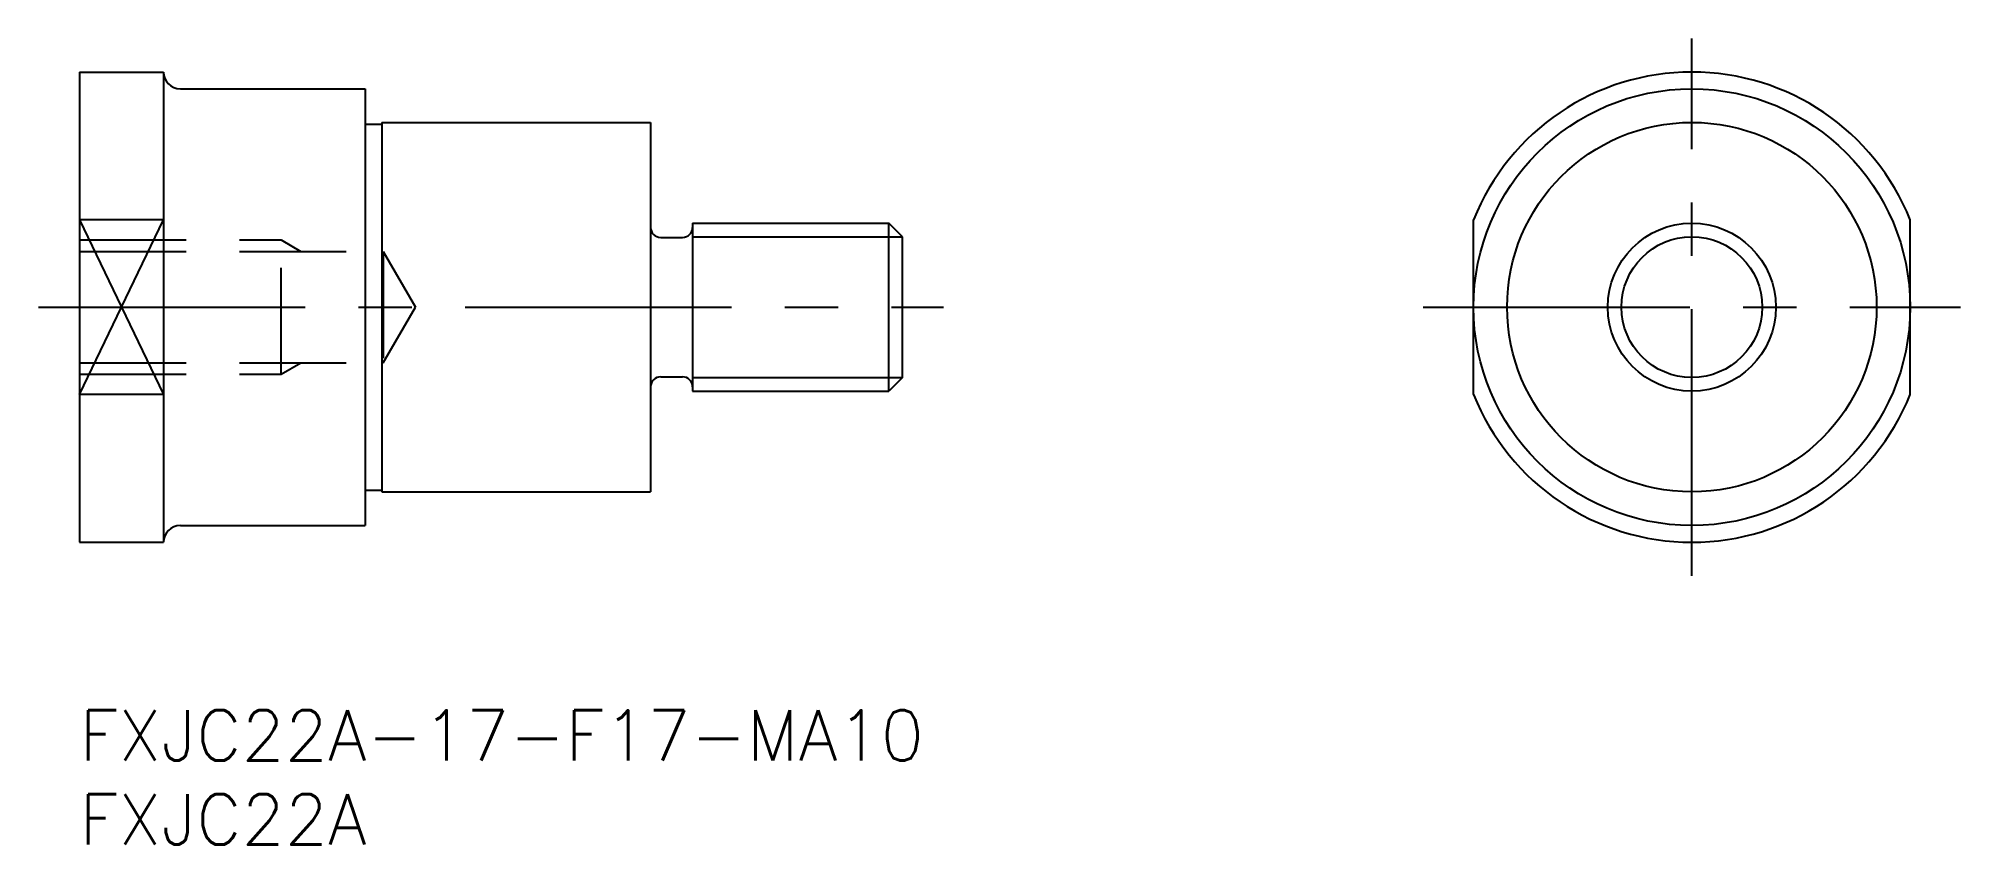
# Model space of a CAD drawing. Extents: x -2 to 112, y -8 to 40.
import ezdxf

# ---------------------------------------------------------------- set-up
doc = ezdxf.new("R2010")
doc.units = 0
doc.header["$LTSCALE"] = 0.5
doc.linetypes.add('CENTER', pattern=[50.8, 31.75, -6.35, 6.35, -6.35])
doc.linetypes.add('DASHED', pattern=[19.05, 12.7, -6.35])
for name, color, linetype in [('MSM_CENTER', 1, 'CENTER'), ('MSM_CONTINUOUS', 7, 'CONTINUOUS'), ('MSM_DASHED', 4, 'DASHED'), ('MSM_NARROW', 5, 'CONTINUOUS'), ('MSM_PART_NUMBER', 7, 'CONTINUOUS')]:
    doc.layers.add(name, color=color, linetype=linetype)
doc.styles.get("Standard").update_dxf_attribs({"font": 'txt.shx', "height": 3, "bigfont": 'bigfont.shx'})

# ---------------------------------------------------------------- blocks, each defined once
blk = doc.blocks.new('*U4')
at = {"layer": 'MSM_PART_NUMBER'}
blk.add_text('FXJC22A-17-F17-MA10', height=3, dxfattribs=at).set_placement((0, -3))
blk = doc.blocks.new('*U5')
at = {"layer": 'MSM_PART_NUMBER'}
blk.add_text('FXJC22A', height=3, dxfattribs=at).set_placement((0, -8))

msp = doc.modelspace()

# ---------------------------------------------------------------- linework, layer by layer
at = {"layer": 'MSM_CENTER'}
for p, q in [((96, 8), (96, 40)), ((-2.45, 24), (51.45, 24)), ((80, 24), (112, 24))]:
    msp.add_line(p, q, dxfattribs=at)
at = {"layer": 'MSM_CONTINUOUS'}
for p, q in [((0, 38), (0, 10)), ((0, 38), (5, 38)), ((5, 38), (5, 10)), ((6, 37), (17, 37)), ((17, 37), (17, 11)), ((17, 34.9), (18, 34.9)), ((18, 35), (34, 35)), ((18, 35), (18, 13)), ((34, 35), (34, 13)), ((5, 29.2), (0, 29.2)), ((36.5, 29), (36.5, 19)), ((36.5, 29), (48.19, 29)), ((48.19, 19), (48.19, 29)), ((49, 28.19), (48.19, 29)), ((83, 18.8), (83, 29.2)), ((109, 18.8), (109, 29.2)), ((34.6, 28.15), (35.9, 28.15)), ((49, 19.81), (49, 28.19)), ((34.6, 19.85), (35.9, 19.85)), ((49, 19.81), (48.19, 19)), ((5, 18.8), (0, 18.8)), ((36.5, 19), (48.19, 19)), ((17, 13.1), (18, 13.1)), ((18, 13), (34, 13)), ((6, 11), (17, 11)), ((0, 10), (5, 10))]:
    msp.add_line(p, q, dxfattribs=at)
for radius in [13, 11, 5]:
    msp.add_circle((96, 24), radius, dxfattribs=at)
for centre, radius, start, end in [((6, 38), 1, 180, 270), ((96, 24), 14, 21.7868, 158.2132), ((34.6, 28.75), 0.6, 180, 270), ((35.9, 28.75), 0.6, 270, 0), ((34.6, 19.25), 0.6, 90, 180), ((35.9, 19.25), 0.6, 0, 90), ((96, 24), 14, 201.7868, 338.2132), ((6, 10), 1, 90, 180)]:
    msp.add_arc(centre, radius, start, end, dxfattribs=at)
at = {"layer": 'MSM_DASHED'}
for p, q in [((0, 28), (12, 28)), ((12, 20), (12, 28)), ((12, 28), (13.17, 27.32)), ((0, 27.32), (18.08, 27.32)), ((18.08, 27.32), (20, 24)), ((18.08, 27.32), (18.08, 20.68)), ((18.08, 20.68), (20, 24)), ((0, 20.68), (18.08, 20.68)), ((12, 20), (13.17, 20.68)), ((0, 20), (12, 20))]:
    msp.add_line(p, q, dxfattribs=at)
at = {"layer": 'MSM_NARROW'}
for p, q in [((0, 18.8), (5, 29.2)), ((0, 29.2), (5, 18.8)), ((36.5, 28.19), (49, 28.19)), ((36.5, 19.81), (49, 19.81))]:
    msp.add_line(p, q, dxfattribs=at)
msp.add_circle((96, 24), 4.19, dxfattribs=at)

# ---------------------------------------------------------------- block references
at = {"layer": 'MSM_CONTINUOUS'}
for name in ['*U4', '*U5']:
    msp.add_blockref(name, (0, 0), dxfattribs=at)

doc.saveas('drawing.dxf')
